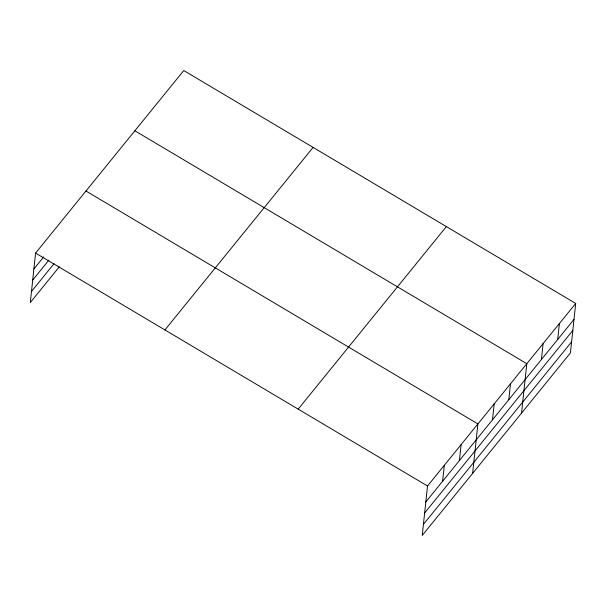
<?xml version="1.0" encoding="UTF-8"?>
<svg xmlns="http://www.w3.org/2000/svg" width="606" height="606" viewBox="0 0 606 606"><rect width="100%" height="100%" fill="white"/><g stroke="black" fill="none" stroke-linecap="round" stroke-linejoin="round"><path stroke-width="0.91" d="M575.7 303.454L427.518 485.997L422.238 535.454L570.413 352.919L575.7 303.454L183.762 70.546L35.587 253.081L30.3 302.538L59.252 266.875M442.615 481.247L444.312 465.31M459.409 460.56L461.105 444.622M472.619 473.392L477.899 423.935L85.969 191.019M492.496 419.791L494.201 403.854M508.798 399.71L510.502 383.772M521.516 413.156L526.803 363.698L134.865 130.782M541.4 359.555L543.097 343.617M557.694 339.474L559.399 323.536M33.883 269.019L43.73 256.891M32.701 280.078L48.912 260.11M31.482 291.478L54.07 263.655M164.923 329.944L313.105 147.409M298.182 409.133L446.364 226.599M425.821 501.935L573.996 319.392M424.632 512.994L572.814 330.459M423.42 524.395L571.594 341.852M35.587 253.081L427.518 485.997"/></g></svg>
